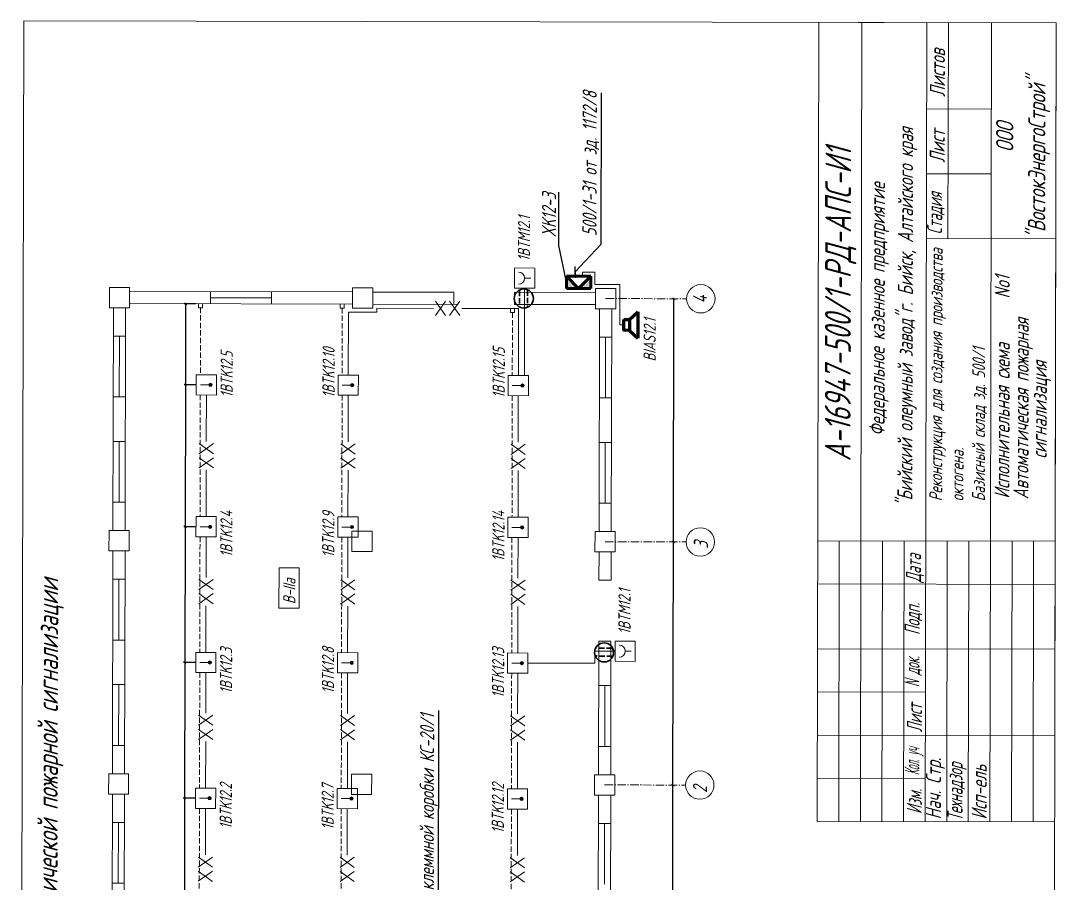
# Model space of a CAD drawing. Header units: millimetres. Extents: x 11147 to 17246, y -744 to 6547.
# Drawn here: x 16275 to 17246, y 5697 to 6506 of the extents above; entities that cross this region are included whole.
import ezdxf
from ezdxf import colors
from ezdxf.entities.mleader import LeaderData, LeaderLine
from ezdxf.math import Vec2, Vec3

# ---------------------------------------------------------------- set-up
doc = ezdxf.new("R2010")
doc.units = ezdxf.units.MM
doc.linetypes.add('gost5', pattern=[7, 5, -2, 0])
doc.linetypes.add('gost6', pattern=[12, 8, -1.5, 1, -1.5])
doc.layers.get('Defpoints').update_dxf_attribs({"color": 33})
for name, color, linetype, lineweight in [('датчик', 10, 'Continuous', 50), ('Датчики (Вновь)', 2, 'Continuous', 50), ('ИИ_ОФОРМЛЕНИЕ_025', 7, 'Continuous', 25), ('Линия выноска', 137, 'Continuous', 20), ('Линия связи (Вновь)', 3, 'Continuous', 60), ('Осевая', 4, 'gost6', 25), ('Размерная', 4, 'Continuous', 25), ('Рамка толстая', 7, 'Continuous', 60), ('Рамка тонкая', 5, 'Continuous', 25), ('Строительный', 251, 'Continuous', 13), ('текст', 7, 'Continuous', 25), ('Щиты пульты (Вновь)', 5, 'Continuous', 50), ('Элемент эл. схем', 7, 'Continuous', 35)]:
    doc.layers.add(name, color=color, linetype=linetype, lineweight=lineweight)
doc.styles.add('Simplex', font='simplex.shx', dxfattribs={"width": 0.7, "oblique": 15})
doc.styles.get("Standard").update_dxf_attribs({"font": 'arial.ttf'})
doc.dimstyles.new('ISO-25', dxfattribs={"dimtxt": 2.5, "dimasz": 2.5, "dimexe": 1.25, "dimexo": 0.625, "dimtad": 1, "dimtxsty": 'Standard', "dimcen": 2.5, "dimadec": 0, "dimazin": 0, "dimtfac": 1, "dimtmove": 0, "dimatfit": 3, "dimfxl": 1, "dimarcsym": 0})

# ---------------------------------------------------------------- blocks, each defined once
blk = doc.blocks.new('_ArchTick')
at = {"color": 0, "linetype": 'ByBlock', "const_width": 0.15}
blk.add_lwpolyline([(-0.5, -0.5), (0.5, 0.5)], dxfattribs=at)
blk = doc.blocks.new('*D100')
at = {"layer": 'Defpoints', "color": 0, "lineweight": 80, "transparency": 16777216}
for p in [(16886.83, 5789), (16886.83, 5789), (16886.35, 5561)]:
    blk.add_point(p, dxfattribs=at)
at = {"layer": 'Размерная', "color": 0, "lineweight": -2, "transparency": 16777216}
for p, q in [((16886.2, 5789), (16885.58, 5789)), ((16886.35, 5561), (16886.83, 5789)), ((16886.98, 5561), (16887.6, 5561))]:
    blk.add_line(p, q, dxfattribs=at)
at = {"layer": 'Размерная', "color": 0, "lineweight": -2, "transparency": 16777216, "xscale": 2.5, "yscale": 2.5, "zscale": 2.5}
for p, rotation in [((16886.83, 5789), 89.88075628171742), ((16886.35, 5561), 269.8807562817174)]:
    blk.add_blockref('_ArchTick', p, dxfattribs=dict(at, rotation=rotation))
blk = doc.blocks.new('*D101')
at = {"layer": 'Defpoints', "color": 0, "lineweight": 80, "transparency": 16777216}
for p in [(16887.3, 6017), (16887.3, 6017), (16886.83, 5789)]:
    blk.add_point(p, dxfattribs=at)
at = {"layer": 'Размерная', "color": 0, "lineweight": -2, "transparency": 16777216}
for p, q in [((16886.68, 6017), (16886.05, 6017)), ((16886.83, 5789), (16887.3, 6017)), ((16887.45, 5789), (16888.08, 5789))]:
    blk.add_line(p, q, dxfattribs=at)
at = {"layer": 'Размерная', "color": 0, "lineweight": -2, "transparency": 16777216, "xscale": 2.5, "yscale": 2.5, "zscale": 2.5}
for p, rotation in [((16887.3, 6017), 89.88075628171742), ((16886.83, 5789), 269.8807562817174)]:
    blk.add_blockref('_ArchTick', p, dxfattribs=dict(at, rotation=rotation))
blk = doc.blocks.new('*D102')
at = {"layer": 'Defpoints', "color": 0, "lineweight": 80, "transparency": 16777216}
for p in [(16887.78, 6245), (16887.78, 6245), (16887.3, 6017)]:
    blk.add_point(p, dxfattribs=at)
at = {"layer": 'Размерная', "color": 0, "lineweight": -2, "transparency": 16777216}
for p, q in [((16887.15, 6245), (16886.53, 6245)), ((16887.3, 6017), (16887.78, 6245)), ((16887.93, 6017), (16888.55, 6016.99))]:
    blk.add_line(p, q, dxfattribs=at)
at = {"layer": 'Размерная', "color": 0, "lineweight": -2, "transparency": 16777216, "xscale": 2.5, "yscale": 2.5, "zscale": 2.5}
for p, rotation in [((16887.78, 6245), 89.88075628171742), ((16887.3, 6017), 269.8807562817174)]:
    blk.add_blockref('_ArchTick', p, dxfattribs=dict(at, rotation=rotation))
blk = doc.blocks.new('*D94')
at = {"layer": 'Defpoints', "color": 0, "lineweight": 80, "transparency": 16777216}
for p in [(16439.84, 6240.23), (16429.51, 6164.25), (16439.69, 6164.23)]:
    blk.add_point(p, dxfattribs=at)
at = {"layer": 'Размерная', "color": 0, "lineweight": -2, "transparency": 16777216}
for p, q in [((16439.22, 6240.23), (16428.42, 6240.25)), ((16429.67, 6240.25), (16429.51, 6164.25)), ((16439.06, 6164.23), (16428.26, 6164.25))]:
    blk.add_line(p, q, dxfattribs=at)
at = {"layer": 'Размерная', "color": 0, "lineweight": -2, "transparency": 16777216, "xscale": 2.5, "yscale": 2.5, "zscale": 2.5}
for p, rotation in [((16429.67, 6240.25), 89.88075628171742), ((16429.51, 6164.25), 269.8807562817174)]:
    blk.add_blockref('_ArchTick', p, dxfattribs=dict(at, rotation=rotation))
blk = doc.blocks.new('*D95')
at = {"layer": 'Defpoints', "color": 0, "lineweight": 80, "transparency": 16777216}
for p in [(16439.69, 6164.23), (16429.23, 6031.25), (16439.41, 6031.23)]:
    blk.add_point(p, dxfattribs=at)
at = {"layer": 'Размерная', "color": 0, "lineweight": -2, "transparency": 16777216}
for p, q in [((16439.06, 6164.23), (16428.26, 6164.25)), ((16429.51, 6164.25), (16429.23, 6031.25)), ((16438.78, 6031.23), (16427.98, 6031.25))]:
    blk.add_line(p, q, dxfattribs=at)
at = {"layer": 'Размерная', "color": 0, "lineweight": -2, "transparency": 16777216, "xscale": 2.5, "yscale": 2.5, "zscale": 2.5}
for p, rotation in [((16429.51, 6164.25), 89.88075628171742), ((16429.23, 6031.25), 269.8807562817174)]:
    blk.add_blockref('_ArchTick', p, dxfattribs=dict(at, rotation=rotation))
blk = doc.blocks.new('*D96')
at = {"layer": 'Defpoints', "color": 0, "lineweight": 80, "transparency": 16777216}
for p in [(16439.41, 6031.23), (16428.97, 5903.95), (16439.14, 5903.93)]:
    blk.add_point(p, dxfattribs=at)
at = {"layer": 'Размерная', "color": 0, "lineweight": -2, "transparency": 16777216}
for p, q in [((16438.78, 6031.23), (16427.98, 6031.25)), ((16429.23, 6031.25), (16428.97, 5903.95)), ((16438.52, 5903.93), (16427.72, 5903.95))]:
    blk.add_line(p, q, dxfattribs=at)
at = {"layer": 'Размерная', "color": 0, "lineweight": -2, "transparency": 16777216, "xscale": 2.5, "yscale": 2.5, "zscale": 2.5}
for p, rotation in [((16429.23, 6031.25), 89.88075628171742), ((16428.97, 5903.95), 269.8807562817174)]:
    blk.add_blockref('_ArchTick', p, dxfattribs=dict(at, rotation=rotation))
blk = doc.blocks.new('*D97')
at = {"layer": 'Defpoints', "color": 0, "lineweight": 80, "transparency": 16777216}
for p in [(16439.14, 5903.93), (16428.7, 5776.65), (16438.88, 5776.63)]:
    blk.add_point(p, dxfattribs=at)
at = {"layer": 'Размерная', "color": 0, "lineweight": -2, "transparency": 16777216}
for p, q in [((16438.52, 5903.93), (16427.72, 5903.95)), ((16428.97, 5903.95), (16428.7, 5776.65)), ((16438.25, 5776.63), (16427.45, 5776.65))]:
    blk.add_line(p, q, dxfattribs=at)
at = {"layer": 'Размерная', "color": 0, "lineweight": -2, "transparency": 16777216, "xscale": 2.5, "yscale": 2.5, "zscale": 2.5}
for p, rotation in [((16428.97, 5903.95), 89.88075628171742), ((16428.7, 5776.65), 269.8807562817174)]:
    blk.add_blockref('_ArchTick', p, dxfattribs=dict(at, rotation=rotation))
blk = doc.blocks.new('*D98')
at = {"layer": 'Defpoints', "color": 0, "lineweight": 80, "transparency": 16777216}
for p in [(16438.88, 5776.63), (16428.42, 5643.65), (16438.6, 5643.63)]:
    blk.add_point(p, dxfattribs=at)
at = {"layer": 'Размерная', "color": 0, "lineweight": -2, "transparency": 16777216}
for p, q in [((16438.25, 5776.63), (16427.45, 5776.65)), ((16428.7, 5776.65), (16428.42, 5643.65)), ((16437.98, 5643.63), (16427.17, 5643.65))]:
    blk.add_line(p, q, dxfattribs=at)
at = {"layer": 'Размерная', "color": 0, "lineweight": -2, "transparency": 16777216, "xscale": 2.5, "yscale": 2.5, "zscale": 2.5}
for p, rotation in [((16428.7, 5776.65), 89.88075628171742), ((16428.42, 5643.65), 269.8807562817174)]:
    blk.add_blockref('_ArchTick', p, dxfattribs=dict(at, rotation=rotation))
blk = doc.blocks.new('A$C4BB167BF')
at = {"layer": 'Щиты пульты (Вновь)', "true_color": 0xc7c8ca}
h = blk.add_hatch(color=9, dxfattribs=at)
h.paths.add_polyline_path([(0, 3), (0, 0), (3, 3)])
h.paths.add_polyline_path([(6, 3), (3, 3), (6, 0)])
at = {"layer": 'Щиты пульты (Вновь)', "color": 252, "true_color": 0x939598}
for p, q in [((0, 3), (0, 0)), ((6, 3), (0, 3)), ((0, 0), (3, 3)), ((3, 3), (6, 0)), ((6, 0), (6, 3)), ((0, 0), (6, 0))]:
    blk.add_line(p, q, dxfattribs=at)
blk = doc.blocks.new('A$C14355321')
at = {"layer": 'Линия связи (Вновь)', "color": 5}
for p, q in [((1.89, 2.06), (0, 0)), ((6.43, 0), (0, 0)), ((4.54, 2.06), (6.43, 0))]:
    blk.add_line(p, q, dxfattribs=at)
blk.add_lwpolyline([(4.54, 3.5), (4.54, 2.06), (1.89, 2.06), (1.89, 3.5)], close=True, dxfattribs=at)
blk = doc.blocks.new('_Oblique')
at = {"color": 0, "linetype": 'ByBlock', "lineweight": -2}
blk.add_line((-0.5, -0.5), (0.5, 0.5), dxfattribs=at)
blk = doc.blocks.new('_None')

msp = doc.modelspace()

# ---------------------------------------------------------------- hatches: boundary and pattern name
at = {"layer": 'датчик', "lineweight": 20}
for points in [[(16452.98907, 6165.72143, 1), (16452.98274, 6162.68143, 1)], [(16585.98878, 6165.44463, 1), (16585.98246, 6162.40463, 1)], [(16745.58844, 6165.11247, 1), (16745.58211, 6162.07248, 1)], [(16452.71227, 6032.72171, 1), (16452.70595, 6029.68172, 1)], [(16585.71198, 6032.44492, 1), (16585.70566, 6029.40492, 1)], [(16745.31164, 6032.11276, 1), (16745.30531, 6029.07276, 1)], [(16452.44734, 5905.42199, 1), (16452.44101, 5902.382, 1)], [(16585.44705, 5905.14519, 1), (16585.44072, 5902.1052, 1)], [(16745.0467, 5904.81303, 1), (16745.04038, 5901.77304, 1)], [(16452.1824, 5778.12227, 1), (16452.17607, 5775.08227, 1)], [(16585.18211, 5777.84547, 1), (16585.17579, 5774.80547, 1)], [(16744.78177, 5777.51331, 1), (16744.77544, 5774.47332, 1)]]:
    msp.add_hatch(color=256, dxfattribs=at).paths.add_polyline_path(points)

# ---------------------------------------------------------------- linework, layer by layer
at = {"color": 18, "lineweight": 20, "true_color": 0x000000}
for p, q in [((17022.07755, 5754.85358), (17023.63689, 6504.10196)), ((17060.76181, 6504.02469), (17246.3864, 6503.63837)), ((17063.12534, 6018.01872), (17064.1368, 6504.01767)), ((17123.32733, 5754.64286), (17124.88667, 6503.89124)), ((17144.71518, 6301.34953), (17145.13662, 6503.84909)), ((17184.62508, 6017.76586), (17185.63654, 6503.7648)), ((17245.08696, 5879.26472), (17246.3864, 6503.63837)), ((17124.71809, 6422.89141), (17185.46796, 6422.76498)), ((17124.59166, 6362.14154), (17185.34153, 6362.01511)), ((17124.46523, 6301.39168), (17245.96496, 6301.13881)), ((17022.62543, 6018.10301), (17245.37494, 6017.63942)), ((17042.32751, 5754.81144), (17042.87538, 6018.06087)), ((17062.57746, 5754.76929), (17063.12534, 6018.01872)), ((17082.82742, 5754.72715), (17083.3753, 6017.97658)), ((17103.07738, 5754.685), (17103.62525, 6017.93443)), ((17143.57729, 5754.60072), (17144.12516, 6017.85015)), ((17163.82725, 5754.55857), (17164.37512, 6017.808)), ((17184.0772, 5754.51643), (17184.62508, 6017.76586)), ((17204.32716, 5754.47428), (17204.87503, 6017.72371)), ((17224.57711, 5754.43214), (17225.12499, 6017.68157)), ((17022.54114, 5977.6031), (17245.29066, 5977.13951)), ((17022.41471, 5916.85323), (17245.16422, 5916.38964)), ((17022.33042, 5876.35332), (17123.5802, 5876.1426)), ((17022.24613, 5835.85341), (17244.99565, 5835.38982)), ((17022.16184, 5795.35349), (17123.41162, 5795.14277)), ((17022.07755, 5754.85358), (17244.82707, 5754.38999))]:
    msp.add_line(p, q, dxfattribs=at)
at = {"color": 1, "linetype": 'gost5', "lineweight": 30}
for p, q in [((16742.79632, 6252.42517), (16742.89122, 6238.22313)), ((16750.3885, 6252.78307), (16750.2319, 6237.33582)), ((16829.4569, 5917.45438), (16815.25486, 5917.35948)), ((16829.8148, 5909.8622), (16814.36755, 5910.0188))]:
    msp.add_line(p, q, dxfattribs=at)
at = {"color": 5, "lineweight": 30}
for centre in [(16746.8881, 6245.19118), (16822.22291, 5913.3626)]:
    msp.add_circle(centre, 8.97299, dxfattribs=at)
at = {"layer": 'датчик', "lineweight": 20}
for p, q in [((16439.66617, 6154.72913), (16439.70571, 6173.72909)), ((16439.70571, 6173.72909), (16458.70567, 6173.68955)), ((16458.70567, 6173.68955), (16458.66612, 6154.68959)), ((16572.66588, 6154.45233), (16572.70542, 6173.45229)), ((16572.70542, 6173.45229), (16591.70538, 6173.41275)), ((16591.70538, 6173.41275), (16591.66584, 6154.41279)), ((16732.26553, 6154.12017), (16732.30507, 6173.12013)), ((16732.30507, 6173.12013), (16751.30503, 6173.08059)), ((16751.30503, 6173.08059), (16751.26549, 6154.08063)), ((16443.48593, 6164.2212), (16452.03591, 6164.20341)), ((16576.48564, 6163.9444), (16585.03562, 6163.92661)), ((16736.08529, 6163.61224), (16744.63528, 6163.59445)), ((16458.66612, 6154.68959), (16439.66617, 6154.72913)), ((16591.66584, 6154.41279), (16572.66588, 6154.45233)), ((16751.26549, 6154.08063), (16732.26553, 6154.12017)), ((16439.38937, 6021.72942), (16439.42891, 6040.72938)), ((16439.42891, 6040.72938), (16458.42887, 6040.68983)), ((16458.42887, 6040.68983), (16458.38933, 6021.68988)), ((16572.38908, 6021.45262), (16572.42862, 6040.45258)), ((16572.42862, 6040.45258), (16591.42858, 6040.41304)), ((16591.42858, 6040.41304), (16591.38904, 6021.41308)), ((16731.98873, 6021.12046), (16732.02828, 6040.12042)), ((16732.02828, 6040.12042), (16751.02823, 6040.08088)), ((16751.02823, 6040.08088), (16750.98869, 6021.08092)), ((16443.20913, 6031.22149), (16451.75911, 6031.2037)), ((16576.20884, 6030.94469), (16584.75882, 6030.9269)), ((16735.8085, 6030.61253), (16744.35848, 6030.59474)), ((16458.38933, 6021.68988), (16439.38937, 6021.72942)), ((16591.38904, 6021.41308), (16572.38908, 6021.45262)), ((16750.98869, 6021.08092), (16731.98873, 6021.12046)), ((16439.12443, 5894.42969), (16439.16397, 5913.42965)), ((16439.16397, 5913.42965), (16458.16393, 5913.39011)), ((16458.16393, 5913.39011), (16458.12439, 5894.39015)), ((16572.12414, 5894.1529), (16572.16369, 5913.15285)), ((16572.16369, 5913.15285), (16591.16364, 5913.11331)), ((16591.16364, 5913.11331), (16591.1241, 5894.11335)), ((16731.7238, 5893.82074), (16731.76334, 5912.8207)), ((16731.76334, 5912.8207), (16750.7633, 5912.78115)), ((16750.7633, 5912.78115), (16750.72376, 5893.78119)), ((16442.94419, 5903.92176), (16451.49418, 5903.90397)), ((16575.94391, 5903.64497), (16584.49389, 5903.62717)), ((16735.54356, 5903.31281), (16744.09354, 5903.29501)), ((16458.12439, 5894.39015), (16439.12443, 5894.42969)), ((16591.1241, 5894.11335), (16572.12414, 5894.1529)), ((16750.72376, 5893.78119), (16731.7238, 5893.82074)), ((16438.85949, 5767.12997), (16438.89904, 5786.12993)), ((16438.89904, 5786.12993), (16457.899, 5786.09039)), ((16457.899, 5786.09039), (16457.85945, 5767.09043)), ((16571.85921, 5766.85317), (16571.89875, 5785.85313)), ((16571.89875, 5785.85313), (16590.89871, 5785.81359)), ((16590.89871, 5785.81359), (16590.85917, 5766.81363)), ((16731.45886, 5766.52101), (16731.4984, 5785.52097)), ((16731.4984, 5785.52097), (16750.49836, 5785.48143)), ((16750.49836, 5785.48143), (16750.45882, 5766.48147)), ((16442.67926, 5776.62204), (16451.22924, 5776.60425)), ((16575.67897, 5776.34524), (16584.22895, 5776.32745)), ((16735.27862, 5776.01308), (16743.82861, 5775.99529)), ((16457.85945, 5767.09043), (16438.85949, 5767.12997)), ((16590.85917, 5766.81363), (16571.85921, 5766.85317)), ((16750.45882, 5766.48147), (16731.45886, 5766.52101))]:
    msp.add_line(p, q, dxfattribs=at)
for centre in [(16452.98591, 6164.20143), (16585.98562, 6163.92463), (16745.58527, 6163.59247), (16452.70911, 6031.20172), (16585.70882, 6030.92492), (16745.30848, 6030.59276), (16452.44417, 5903.90199), (16585.44389, 5903.62519), (16745.04354, 5903.29304), (16452.17924, 5776.60227), (16585.17895, 5776.32547), (16744.7786, 5775.99331)]:
    msp.add_circle(centre, 1.52, dxfattribs=at)
at = {"layer": 'Датчики (Вновь)', "color": 5, "lineweight": 20}
for p, q in [((16738.1751, 6254.80809), (16738.21464, 6273.80805)), ((16738.21464, 6273.80805), (16757.2146, 6273.76851)), ((16757.2146, 6273.76851), (16757.17505, 6254.76855)), ((16753.39483, 6264.27644), (16747.69485, 6264.2883)), ((16757.17505, 6254.76855), (16738.1751, 6254.80809)), ((16832.4473, 5905.01114), (16832.48685, 5924.01109)), ((16832.48685, 5924.01109), (16851.48681, 5923.97155)), ((16851.48681, 5923.97155), (16851.44726, 5904.97159)), ((16847.66704, 5914.47948), (16841.96706, 5914.49134)), ((16851.44726, 5904.97159), (16832.4473, 5905.01114))]:
    msp.add_line(p, q, dxfattribs=at)
for centre in [(16741.99486, 6264.30016), (16836.26707, 5914.50321)]:
    msp.add_arc(centre, 5.7, 269.88075628, 89.88075628, dxfattribs=at)
at = {"layer": 'Линия связи (Вновь)', "lineweight": 20}
for p, q in [((16794.80634, 6266.09026), (16794.81425, 6269.89025)), ((16801.93371, 6266.07542), (16801.94162, 6269.87541)), ((16801.94162, 6269.87541), (16813.52384, 6269.85131)), ((16813.52384, 6269.85131), (16813.50012, 6258.45133)), ((16813.50012, 6258.45133), (16836.98279, 6258.40246)), ((16836.98279, 6258.40246), (16836.9037, 6220.40254)), ((16747.67508, 6254.78832), (16747.50504, 6173.0885)), ((16664.02187, 6229.31236), (16673.54953, 6242.59256)), ((16664.04955, 6242.61234), (16673.52185, 6229.29259)), ((16677.32184, 6229.28468), (16686.8495, 6242.56488)), ((16677.34952, 6242.58466), (16686.82182, 6229.26491)), ((16582.2054, 6173.43252), (16582.32798, 6232.33239)), ((16582.32798, 6232.33239), (16608.92792, 6232.27703)), ((16608.92792, 6232.27703), (16608.93583, 6236.07702)), ((16662.13572, 6235.9663), (16608.93583, 6236.07702)), ((16688.73566, 6235.91094), (16741.93554, 6235.80022)), ((16741.80505, 6173.10036), (16741.93554, 6235.80022)), ((16836.9037, 6220.40254), (16840.7037, 6220.39464)), ((16449.0752, 6111.00945), (16449.16614, 6154.70936)), ((16582.07491, 6110.73265), (16582.16586, 6154.43256)), ((16741.67456, 6110.4005), (16741.76551, 6154.1004)), ((16442.40149, 6099.62332), (16455.72123, 6109.09562)), ((16455.70146, 6099.59564), (16442.42126, 6109.1233)), ((16575.4012, 6099.34652), (16588.72094, 6108.81882)), ((16588.70117, 6099.31884), (16575.42097, 6108.8465)), ((16735.00085, 6099.01436), (16748.32059, 6108.48666)), ((16748.30082, 6098.98668), (16735.02062, 6108.51434)), ((16442.37381, 6086.32335), (16455.69355, 6095.79565)), ((16455.67378, 6086.29567), (16442.39358, 6095.82333)), ((16575.37352, 6086.04655), (16588.69326, 6095.51885)), ((16588.67349, 6086.01887), (16575.39329, 6095.54653)), ((16734.97317, 6085.71439), (16748.29291, 6095.18669)), ((16748.27314, 6085.68671), (16734.99294, 6095.21437)), ((16449.01984, 6084.40951), (16448.92889, 6040.70961)), ((16582.01955, 6084.13271), (16581.9286, 6040.43281)), ((16741.6192, 6083.80055), (16741.52826, 6040.10065)), ((16448.81026, 5983.70973), (16448.8894, 6021.70965)), ((16581.80997, 5983.43293), (16581.88911, 6021.43285)), ((16741.40963, 5983.10077), (16741.48877, 6021.10069)), ((16442.13655, 5972.32359), (16455.45629, 5981.79589)), ((16455.43652, 5972.29591), (16442.15632, 5981.82357)), ((16575.13626, 5972.0468), (16588.456, 5981.51909)), ((16588.43623, 5972.01912), (16575.15603, 5981.54677)), ((16734.73592, 5971.71464), (16748.05566, 5981.18694)), ((16748.03589, 5971.68696), (16734.75569, 5981.21462)), ((16442.10887, 5959.02362), (16455.42861, 5968.49592)), ((16455.40884, 5958.99594), (16442.12864, 5968.5236)), ((16575.10858, 5958.74682), (16588.42832, 5968.21912)), ((16588.40855, 5958.71914), (16575.12835, 5968.2468)), ((16734.70824, 5958.41467), (16748.02798, 5967.88696)), ((16748.00821, 5958.38699), (16734.72801, 5967.91464)), ((16448.7549, 5957.10979), (16448.66395, 5913.40988)), ((16581.75461, 5956.83299), (16581.66366, 5913.13308)), ((16741.35427, 5956.50083), (16741.26332, 5912.80092)), ((16813.46712, 5914.55066), (16813.44339, 5903.15068)), ((16832.46708, 5914.51112), (16813.46712, 5914.55066)), ((16813.44339, 5903.15068), (16750.74353, 5903.28117)), ((16448.54532, 5856.41001), (16448.62447, 5894.40992)), ((16581.54504, 5856.13321), (16581.62418, 5894.13312)), ((16741.14469, 5855.80105), (16741.22383, 5893.80097)), ((16441.87161, 5845.02387), (16455.19136, 5854.49617)), ((16455.17158, 5844.99619), (16441.89138, 5854.52385)), ((16574.87133, 5844.74707), (16588.19107, 5854.21937)), ((16588.1713, 5844.71939), (16574.8911, 5854.24705)), ((16734.47098, 5844.41491), (16747.79072, 5853.88721)), ((16747.77095, 5844.38723), (16734.49075, 5853.91489)), ((16441.84393, 5831.7239), (16455.16368, 5841.1962)), ((16455.1439, 5831.69622), (16441.8637, 5841.22388)), ((16574.84365, 5831.4471), (16588.16339, 5840.9194)), ((16588.14362, 5831.41942), (16574.86342, 5840.94708)), ((16734.4433, 5831.11494), (16747.76304, 5840.58724)), ((16747.74327, 5831.08726), (16734.46307, 5840.61492)), ((16448.48996, 5829.81006), (16448.39902, 5786.11016)), ((16581.48968, 5829.53326), (16581.39873, 5785.83336)), ((16741.08933, 5829.20111), (16740.99838, 5785.5012)), ((16448.26853, 5723.41029), (16448.35947, 5767.1102)), ((16581.26824, 5723.13349), (16581.35919, 5766.8334)), ((16740.86789, 5722.80134), (16740.95884, 5766.50124)), ((16441.59481, 5712.02416), (16454.91456, 5721.49646)), ((16454.89479, 5711.99648), (16441.61459, 5721.52414)), ((16574.59453, 5711.74736), (16587.91427, 5721.21966)), ((16587.8945, 5711.71968), (16574.6143, 5721.24734)), ((16734.19418, 5711.4152), (16747.51392, 5720.8875)), ((16747.49415, 5711.38752), (16734.21395, 5720.91518)), ((16441.56713, 5698.72419), (16454.88688, 5708.19649)), ((16454.86711, 5698.69651), (16441.58691, 5708.22417)), ((16574.56685, 5698.44739), (16587.88659, 5707.91969)), ((16587.86682, 5698.41971), (16574.58662, 5707.94737)), ((16734.1665, 5698.11523), (16747.48624, 5707.58753)), ((16747.46647, 5698.08755), (16734.18627, 5707.61521))]:
    msp.add_line(p, q, dxfattribs=at)
at = {"layer": 'Осевая', "lineweight": 20}
for p, q in [((16823.65514, 6245.13017), (16899.65497, 6244.972)), ((16823.18063, 6017.13066), (16899.18046, 6016.97249)), ((16822.70611, 5789.13116), (16898.70595, 5788.97299))]:
    msp.add_line(p, q, dxfattribs=at)
at = {"layer": 'Рамка толстая', "color": 18, "lineweight": 20, "true_color": 0x000000}
for p, q in [((16274.98901, 5172.53216), (16277.7635, 6505.65427)), ((16277.7635, 6505.65427), (17246.3864, 6503.63837)), ((17243.61191, 5170.51626), (17246.3864, 6503.63837))]:
    msp.add_line(p, q, dxfattribs=at)
at = {"layer": 'Рамка тонкая', "lineweight": 20}
for p, q in [((16517.32688, 5992.7535), (16517.24779, 5954.75358)), ((16536.32684, 5992.71396), (16517.32688, 5992.7535)), ((16536.24775, 5954.71404), (16536.32684, 5992.71396)), ((16517.24779, 5954.75358), (16536.24775, 5954.71404))]:
    msp.add_line(p, q, dxfattribs=at)
for centre in [(16912.95495, 6244.94432), (16912.48043, 6016.94481), (16912.00592, 5788.94531)]:
    msp.add_circle(centre, 13.3, dxfattribs=at)
at = {"layer": 'Строительный', "lineweight": 20}
for p, q in [((16377.17588, 6255.5594), (16358.17592, 6255.59895)), ((16358.38075, 6255.38472), (16358.34121, 6236.38476)), ((16377.13633, 6236.55944), (16377.17588, 6255.5594)), ((16377.16797, 6251.75941), (16586.16752, 6251.32444)), ((16453.14408, 6240.20127), (16453.1678, 6251.60124)), ((16510.16768, 6251.48261), (16510.14396, 6240.08264)), ((16586.17542, 6255.12443), (16586.13588, 6236.12447)), ((16605.17538, 6255.08489), (16586.17542, 6255.12443)), ((16605.13584, 6236.08493), (16605.17538, 6255.08489)), ((16605.16748, 6251.2849), (16681.16731, 6251.12673)), ((16681.14358, 6239.72675), (16681.16731, 6251.12673)), ((16738.16719, 6251.0081), (16738.14346, 6239.60813)), ((16738.16719, 6251.0081), (16814.16702, 6250.84993)), ((16814.17493, 6254.64992), (16814.13539, 6235.64996)), ((16833.17489, 6254.61038), (16814.17493, 6254.64992)), ((16833.13535, 6235.61042), (16833.17489, 6254.61038)), ((16358.13638, 6236.59899), (16377.13633, 6236.55944)), ((16361.5014, 6027.59153), (16361.93637, 6236.59108)), ((16372.90137, 6027.56781), (16373.33634, 6236.56735)), ((16377.14424, 6240.35944), (16586.14379, 6239.92447)), ((16453.15594, 6245.90125), (16510.15582, 6245.78262)), ((16605.14375, 6239.88492), (16684.80786, 6239.71913)), ((16738.14346, 6239.60813), (16814.1433, 6239.44995)), ((16586.13588, 6236.12447), (16605.13584, 6236.08493)), ((16833.13535, 6235.61042), (16814.13539, 6235.64996)), ((16817.50041, 6026.64251), (16817.93538, 6235.64205)), ((16828.90039, 6026.61878), (16829.33536, 6235.61833)), ((16361.88101, 6209.99114), (16373.28098, 6209.96741)), ((16367.46237, 6152.9794), (16367.581, 6209.97927)), ((16817.88002, 6209.04211), (16829.28, 6209.01839)), ((16823.46138, 6152.03037), (16823.58001, 6209.03025)), ((16373.16236, 6152.96753), (16361.76238, 6152.99126)), ((16829.16137, 6152.01851), (16817.76139, 6152.04224)), ((16361.67539, 6111.19135), (16373.07536, 6111.16762)), ((16367.25675, 6054.17961), (16367.37537, 6111.17949)), ((16817.6744, 6110.24233), (16829.07437, 6110.2186)), ((16823.25576, 6053.23059), (16823.37439, 6110.23046)), ((16372.95673, 6054.16775), (16361.55676, 6054.19147)), ((16828.95575, 6053.21872), (16817.55577, 6053.24245)), ((16376.70137, 6027.5599), (16357.70141, 6027.59944)), ((16357.84174, 6027.48752), (16357.80219, 6008.48756)), ((16376.66182, 6008.55994), (16376.70137, 6027.5599)), ((16585.70091, 6027.12493), (16585.66137, 6008.12497)), ((16604.70087, 6027.08538), (16585.70091, 6027.12493)), ((16604.66133, 6008.08543), (16604.70087, 6027.08538)), ((16813.70042, 6026.65042), (16813.66088, 6007.65046)), ((16832.70038, 6026.61087), (16813.70042, 6026.65042)), ((16832.66084, 6007.61091), (16832.70038, 6026.61087)), ((16357.66186, 6008.59948), (16376.66182, 6008.55994)), ((16361.02689, 5799.59202), (16361.46186, 6008.59157)), ((16372.42686, 5799.5683), (16372.86183, 6008.56785)), ((16585.66137, 6008.12497), (16604.66133, 6008.08543)), ((16813.66088, 6007.65046), (16832.66084, 6007.61091)), ((16817.40551, 5981.04261), (16817.46087, 6007.64255)), ((16828.80548, 5981.01888), (16828.86084, 6007.61882)), ((16361.4065, 5981.99163), (16372.80647, 5981.9679)), ((16366.98786, 5924.97989), (16367.10648, 5981.97977)), ((16817.40551, 5981.04261), (16828.80548, 5981.01888)), ((16372.68784, 5924.96803), (16361.28787, 5924.99175)), ((16817.0259, 5798.643), (16817.28688, 5924.04273)), ((16828.68686, 5924.019), (16817.28688, 5924.04273)), ((16828.42587, 5798.61927), (16828.68686, 5924.019)), ((16361.20087, 5883.19184), (16372.60085, 5883.16812)), ((16366.78223, 5826.1801), (16366.90086, 5883.17998)), ((16817.19989, 5882.24282), (16828.59986, 5882.21909)), ((16822.78125, 5825.23108), (16822.89987, 5882.23096)), ((16372.48222, 5826.16824), (16361.08225, 5826.19197)), ((16828.48123, 5825.21922), (16817.08126, 5825.24294)), ((16376.22685, 5799.56039), (16357.22689, 5799.59993)), ((16357.51255, 5799.82426), (16357.47301, 5780.8243)), ((16376.18731, 5780.56043), (16376.22685, 5799.56039)), ((16585.2264, 5799.12542), (16585.18686, 5780.12546)), ((16604.22636, 5799.08588), (16585.2264, 5799.12542)), ((16604.18682, 5780.08592), (16604.22636, 5799.08588)), ((16813.22591, 5798.65091), (16813.18636, 5779.65095)), ((16832.22587, 5798.61137), (16813.22591, 5798.65091)), ((16832.18632, 5779.61141), (16832.22587, 5798.61137)), ((16357.18735, 5780.59997), (16376.18731, 5780.56043)), ((16360.55237, 5571.59252), (16360.98734, 5780.59207)), ((16371.95235, 5571.56879), (16372.38732, 5780.56834)), ((16585.18686, 5780.12546), (16604.18682, 5780.08592)), ((16813.18636, 5779.65095), (16832.18632, 5779.61141)), ((16816.55139, 5570.64349), (16816.98636, 5779.64304)), ((16827.95136, 5570.61977), (16828.38633, 5779.61932)), ((16360.93198, 5753.99212), (16372.33196, 5753.9684)), ((16366.51334, 5696.98038), (16366.63197, 5753.98026)), ((16816.931, 5753.0431), (16828.33097, 5753.01937)), ((16822.51236, 5696.03136), (16822.63098, 5753.03124)), ((16372.21333, 5696.96852), (16360.81336, 5696.99225))]:
    msp.add_line(p, q, dxfattribs=at)
at = {"layer": 'Элемент эл. схем', "linetype": 'gost5', "lineweight": 20}
for p, q in [((16441.7441, 6240.22499), (16441.73619, 6236.425)), ((16441.73619, 6236.425), (16445.53619, 6236.41709)), ((16443.63619, 6236.42104), (16443.5057, 6173.72118)), ((16445.53619, 6236.41709), (16445.5441, 6240.21708)), ((16574.74382, 6239.94819), (16574.73591, 6236.1482)), ((16578.5359, 6236.14029), (16578.54381, 6239.94028)), ((16574.73591, 6236.1482), (16578.5359, 6236.14029)), ((16576.6359, 6236.14425), (16576.50541, 6173.44438)), ((16734.33556, 6235.81604), (16734.32765, 6232.01605)), ((16734.32765, 6232.01605), (16738.12764, 6232.00814)), ((16736.22765, 6232.0121), (16736.10507, 6173.11222)), ((16738.12764, 6232.00814), (16738.13555, 6235.80813)), ((16443.46616, 6154.72122), (16443.2289, 6040.72147)), ((16576.46587, 6154.44442), (16576.22861, 6040.44467)), ((16736.06552, 6154.11226), (16735.82827, 6040.11251)), ((16443.18936, 6021.72151), (16442.96397, 5913.42174)), ((16576.18907, 6021.44471), (16575.96368, 5913.14495)), ((16735.78872, 6021.11255), (16735.56333, 5912.81279)), ((16442.92442, 5894.42179), (16442.69903, 5786.12202)), ((16575.92413, 5894.14499), (16575.69874, 5785.84522)), ((16735.52379, 5893.81283), (16735.2984, 5785.51306)), ((16442.65949, 5767.12206), (16442.42223, 5653.12231)), ((16575.6592, 5766.84526), (16575.42194, 5652.84551)), ((16735.25885, 5766.5131), (16735.0216, 5652.51335))]:
    msp.add_line(p, q, dxfattribs=at)

# ---------------------------------------------------------------- block references
at = {"lineweight": 20, "xscale": 3.8, "yscale": 3.8, "zscale": 3.8, "rotation": 179.8807562816986}
msp.add_blockref('A$C4BB167BF', (16809.71577, 6266.05911), dxfattribs=at)
at = {"layer": 'Элемент эл. схем', "lineweight": 20, "xscale": 3.8, "yscale": 3.8, "zscale": 3.8, "rotation": 89.88075628169861}
msp.add_blockref('A$C14355321', (16853.96268, 6208.14865), dxfattribs=at)

# ---------------------------------------------------------------- texts
at = {"color": 18, "lineweight": 20, "true_color": 0x000000, "style": 'Simplex', "oblique": 15}
for s, height, width, p in [('Листов', 14.175, 0.7, (17141.95426, 6434.24705)), ('"ВостокЭнергоСтрой"', 16.2, 0.7, (17236.03202, 6300.76535)), ('ООО', 16.2, 0.7, (17206.11631, 6382.48153)), ('"Бийский олеумный завод"г. Бийск, Алтайского края', 14.175, 0.7, (17111.45408, 6049.79768)), ('Лист', 14.175, 0.7, (17141.82554, 6372.39945)), ('А-16947-500/1-РД-АПС-И1', 24.3, 0.7, (17053.4447, 6092.54345)), ('Федеральное казенное предприятие', 14.175, 0.7, (17085.26748, 6116.32338)), ('Стадия', 14.175, 0.6, (17139.32342, 6305.31254)), ('No1', 14.175, 0.7, (17202.80708, 6245.13332)), ('Автоматическая пожарная', 14.175, 0.7, (17220.29105, 6056.93181)), ('Исполнительная схема ', 14.175, 0.7, (17202.41669, 6057.55122)), ('сигнализация', 14.175, 0.7, (17237.41514, 6095.11791)), ('Дата', 14.175, 0.6, (17119.4066, 5978.92718)), ('Подп.', 14.175, 0.6, (17118.2917, 5929.72579)), ('док.', 14.175, 0.5, (17118.21319, 5891.99977)), ('N', 14.175, 0.5, (17118.18973, 5880.72574)), ('Лист', 14.175, 0.6, (17120.4644, 5838.52337)), ('Кол. уч', 14.175, 0.4, (17118.01799, 5798.20794)), ('Нач. Стр.', 14.175, 0.7, (17138.1818, 5756.77195)), ('Технадзор', 14.175, 0.6, (17158.42894, 5755.37981)), ('Исп-ель', 14.175, 0.7, (17181.0442, 5756.68274)), ('Изм.', 14.175, 0.6, (17120.30482, 5761.84873))]:
    msp.add_text(s, height=height, rotation=89.88075628, dxfattribs=dict(at, width=width)).set_placement(p)
at = {"layer": 'ИИ_ОФОРМЛЕНИЕ_025', "lineweight": 20, "insert": (17127.37571, 6055.07686), "char_height": 12, "attachment_point": 1, "rotation": 89.88075628}
msp.add_mtext_dynamic_manual_height_columns('{\\Fsimplex|c204;\\Q15;\\W0.7;\\C256;\\c0;Реконструкция для создания производства октогена. \\PБазисный склад зд. 500/1}', width=276.2589272, gutter_width=12.5, heights=[0], dxfattribs=at)
at = {"layer": 'текст', "lineweight": 20, "style": 'Simplex', "oblique": 15, "width": 0.7}
for s, p in [('BIAS12.1', (16870.6471, 6186.15763)), ('1BTK12.5', (16473.86532, 6152.44128)), ('1BTK12.10', (16569.45087, 6152.24239)), ('1BTK12.15', (16729.05053, 6151.91023)), ('1BTK12.4', (16473.55389, 6002.77641)), ('1BTK12.9', (16569.139, 6002.38874)), ('1BTK12.14', (16728.73166, 5998.6987)), ('1BTK12.3', (16473.28752, 5874.81169)), ('1BTK12.8', (16568.8736, 5874.86735)), ('1BTK12.13', (16728.46534, 5870.73398)), ('1BTK12.2', (16473.02329, 5747.85137)), ('1BTK12.7', (16568.60767, 5747.0914)), ('1BTK12.12', (16728.20111, 5743.77365))]:
    msp.add_text(s, height=11.4, rotation=89.88075628, dxfattribs=at).set_placement(p)
at = {"layer": 'текст', "lineweight": 20, "attachment_point": 1, "rotation": 89.88075628, "style": 'Simplex'}
for s, width, insert, char_height in [('1BTM12.1', 5, (16741.31803, 6280.15779), 11.4), ('\\pi-0.35667;4', 6.0958109, (16905.50439, 6241.06743), 13.3), ('\\pi-1.2762;3', 6.0958109, (16906.41018, 6011.98943), 13.3), ('\\pi-10.268;B-IIa', 10, (16521.22532, 5968.98044), 11.4), ('1BTM12.1', 5, (16835.59024, 5930.36084), 11.4), ('\\pi-1.2762;2', 6.0958109, (16905.5418, 5782.85663), 13.3)]:
    msp.add_mtext_dynamic_manual_height_columns(s, width=width, gutter_width=12.5, heights=[0], dxfattribs=dict(at, insert=insert, char_height=char_height))
at = {"layer": 'текст', "lineweight": 20, "ltscale": 100, "insert": (16289.88063, 5332.75593), "char_height": 19, "width": 1219.3656353, "attachment_point": 1, "rotation": 89.88075628, "style": 'Simplex'}
msp.add_mtext('Исполнительная схема монтажа автоматической пожарной сигнализации\\PПлан зд.500/1 на отм. 0.000', dxfattribs=at)

# ---------------------------------------------------------------- dimensions: what is measured, and where the dimension line sits
at = {"layer": 'Размерная', "lineweight": 20}
for base, p1, p2, text, picture, middle in [((16887.77839, 6244.99672), (16887.30387, 6016.99721), (16887.77839, 6244.99672), ' ', '*D102', (16887.54113, 6130.99696)), ((16429.50722, 6164.25029), (16439.84411, 6240.22895), (16439.68594, 6164.22911), ' ', '*D94', (16429.5863, 6202.25021)), ((16429.23042, 6031.25058), (16439.68594, 6164.22911), (16439.40914, 6031.2294), ' ', '*D95', (16429.36882, 6097.75044)), ((16428.96548, 5903.95086), (16439.40914, 6031.2294), (16439.1442, 5903.92967), '  ', '*D96', (16427.22296, 5967.60462)), ((16428.70055, 5776.65113), (16439.1442, 5903.92967), (16438.87927, 5776.62995), ' ', '*D97', (16428.83302, 5840.301)), ((16428.42375, 5643.65142), (16438.87927, 5776.62995), (16438.60247, 5643.63024), ' ', '*D98', (16428.56215, 5710.15128))]:
    dim = msp.add_linear_dim(base=base, p1=p1, p2=p2, angle=89.88075628, text=text, dimstyle='ISO-25', override={"dimlfac": 100, "dimtxsty": 'Simplex', "dimblk1": 'ArchTick', "dimblk2": 'ArchTick', "dimsah": 1}, dxfattribs=at)
    dim.commit()
    dim.dimension.update_dxf_attribs({"geometry": picture, "text_midpoint": middle})
for base, p1, p2, picture, middle in [((16887.30387, 6016.99721), (16886.82936, 5788.9977), (16887.30387, 6016.99721), '*D101', (16887.01111, 5876.32571)), ((16886.82936, 5788.9977), (16886.35485, 5560.9982), (16886.82936, 5788.9977), '*D100', (16886.67454, 5714.60946))]:
    dim = msp.add_linear_dim(base=base, p1=p1, p2=p2, angle=89.88075628, text=' ', dimstyle='ISO-25', override={"dimlfac": 100, "dimtxsty": 'Simplex', "dimblk1": 'ArchTick', "dimblk2": 'ArchTick', "dimsah": 1}, dxfattribs=at)
    dim.commit()
    dim.dimension.update_dxf_attribs({"geometry": picture, "text_midpoint": middle, "dimtype": 160})

# ---------------------------------------------------------------- leaders
at = {"layer": 'Линия выноска', "lineweight": 20}
ml = msp.add_multileader_mtext('Standard', dxfattribs=at)
ml.set_content('{\\C256;\\c0;500/1-З1 от зд. 1172/8}', color=2, style='Simplex')
ml.set_leader_properties()
ml.set_arrow_properties(name='OBLIQUE')
ml.build(insert=Vec2(0, 0))
ml.multileader.update_dxf_attribs({"text_left_attachment_type": 6, "text_right_attachment_type": 6, "dogleg_length": 0, "arrow_head_size": 7.6})
ctx = ml.context
ctx.base_point, ctx.char_height, ctx.arrow_head_size, ctx.landing_gap_size, ctx.plane_origin, ctx.plane_x_axis, ctx.plane_y_axis = Vec3(16819.59442, 6296.05469), 13.3, 7.6, 7.6, Vec3(17238.17355, 6794.67775), Vec3(0.002081194, 0.999997834), Vec3(-0.999997834, 0.002081194)
ctx.left_attachment, ctx.right_attachment = 6, 6
notes = []
notes.append((ctx, [(0, (1, 1, 0), (16819.59442, 6296.05469), (1, 0), 0, [(0, [(16794.81425, 6269.89025)], 0, [])])]))
ctx.mtext.insert, ctx.mtext.text_direction, ctx.mtext.rotation, ctx.mtext.flow_direction = Vec3(16801.87694, 6303.69158), Vec3(0.002081194, 0.999997834), 1.568715131, 5
ml = msp.add_multileader_mtext('Standard', dxfattribs=at)
ml.set_content('{\\C256;\\c0;XK12-З}', color=2, style='Simplex')
ml.set_leader_properties()
ml.set_arrow_properties(name='NONE')
ml.build(insert=Vec2(0, 0))
ml.multileader.update_dxf_attribs({"text_left_attachment_type": 6, "text_right_attachment_type": 6, "dogleg_length": 0, "arrow_head_size": 15.2})
ctx = ml.context
ctx.base_point, ctx.char_height, ctx.arrow_head_size, ctx.landing_gap_size, ctx.plane_origin, ctx.plane_x_axis, ctx.plane_y_axis = Vec3(16779.80444, 6294.89619), 13.3, 15.2, 7.6, Vec3(17003.30658, 6816.34689), Vec3(0.002081194, 0.999997834), Vec3(-0.999997834, 0.002081194)
ctx.left_attachment, ctx.right_attachment = 6, 6
notes.append((ctx, [(0, (1, 1, 0), (16779.80444, 6294.89619), (1, 0), 0, [(0, [(16786.90413, 6260.40669)], 0, [])])]))
ctx.mtext.insert, ctx.mtext.text_direction, ctx.mtext.rotation, ctx.mtext.flow_direction = Vec3(16763.86029, 6302.52939), Vec3(0.002081194, 0.999997834), 1.568715131, 5
ml = msp.add_multileader_mtext('Standard', dxfattribs=at)
ml.set_content('{\\C256;\\c0;500/1-ОПС от клеммной коробки КС-20/1}', color=2, style='Simplex')
ml.set_leader_properties()
ml.set_arrow_properties(name='OBLIQUE')
ml.build(insert=Vec2(0, 0))
ml.multileader.update_dxf_attribs({"text_left_attachment_type": 6, "text_right_attachment_type": 6, "dogleg_length": 0, "arrow_head_size": 7.6})
ctx = ml.context
ctx.base_point, ctx.char_height, ctx.arrow_head_size, ctx.landing_gap_size, ctx.plane_origin, ctx.plane_x_axis, ctx.plane_y_axis = Vec3(16666.78625, 5595.74632), 13.3, 7.6, 7.6, Vec3(17085.36538, 6094.36938), Vec3(0.002081194, 0.999997834), Vec3(-0.999997834, 0.002081194)
ctx.left_attachment, ctx.right_attachment = 6, 6
notes.append((ctx, [(0, (1, 1, 0), (16666.78625, 5595.74632), (1, 0), 0, [(0, [(16721.51205, 5551.84125)], 0, [])])]))
ctx.mtext.insert, ctx.mtext.text_direction, ctx.mtext.rotation, ctx.mtext.flow_direction = Vec3(16649.06877, 5603.38321), Vec3(0.002081194, 0.999997834), 1.568715131, 5
for ctx, leaders in notes:
    for number, flags, end, landing, length, lines in leaders:
        leader = LeaderData()
        leader.index, (leader.has_last_leader_line, leader.has_dogleg_vector, leader.attachment_direction) = number, flags
        leader.last_leader_point, leader.dogleg_vector, leader.dogleg_length = Vec3(end), Vec3(landing), length
        for number, points, colour, breaks in lines:
            line = LeaderLine()
            line.index, line.vertices, line.color, line.breaks = number, Vec3.list(points), colors.encode_raw_color(colour), breaks
            leader.lines.append(line)
        ctx.leaders.append(leader)

doc.saveas('drawing.dxf')
